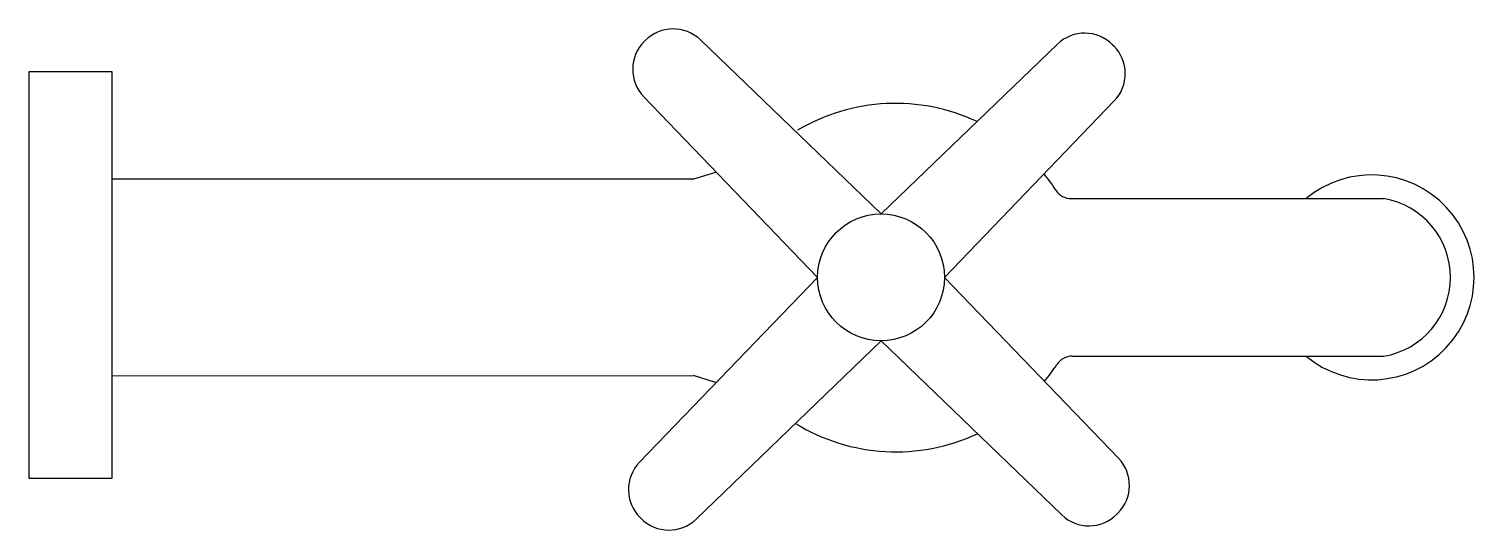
# Model space of a CAD drawing. Header units: millimetres. Extents: x -3042.23 to -3041.988, y 2879.367 to 2879.451.
import ezdxf

# ---------------------------------------------------------------- set-up
doc = ezdxf.new("R2010")
doc.units = ezdxf.units.MM
doc.header["$LTSCALE"] = 10
doc.layers.add('Serviço_Tanques', color=2, linetype='Continuous')

msp = doc.modelspace()

# ---------------------------------------------------------------- linework, layer by layer
at = {"layer": 'Serviço_Tanques', "color": 1}
for p, q in [((-3042.126754526472, 2879.449242719471), (-3042.126579965925, 2879.44941712743)), ((-3042.087067636824, 2879.420358136952), (-3042.117334970808, 2879.449504560291)), ((-3042.087067636824, 2879.420358136952), (-3042.05751136241, 2879.448796705067)), ((-3042.048267587996, 2879.448707593739), (-3042.048089365339, 2879.44852952367)), ((-3042.229864267683, 2879.444188093006), (-3042.229864267683, 2879.376109479725)), ((-3042.215913462019, 2879.444188093006), (-3042.229864267683, 2879.444188093006)), ((-3042.215913462019, 2879.376109479725), (-3042.215913462019, 2879.444188093006)), ((-3042.097695688582, 2879.409729932605), (-3042.126841806746, 2879.439997724354)), ((-3042.076439585066, 2879.409729932605), (-3042.04799964366, 2879.439286512195)), ((-3042.114791635847, 2879.427312482655), (-3042.118501352644, 2879.426190351307)), ((-3042.215913462019, 2879.426229871571), (-3042.118469004011, 2879.426229871571)), ((-3042.055190090945, 2879.42292985326), (-3042.00285132823, 2879.42292985326)), ((-3042.12755042491, 2879.378750623524), (-3042.097695688582, 2879.409729932605)), ((-3042.047293466902, 2879.379462140857), (-3042.076439585066, 2879.409729932605)), ((-3042.11804664073, 2879.369247602283), (-3042.087067636824, 2879.39910172826)), ((-3042.056800302839, 2879.369955457508), (-3042.087067636824, 2879.39910172826)), ((-3042.055048797386, 2879.396530011951), (-3042.00285132823, 2879.396530011951)), ((-3042.215913462019, 2879.393229993641), (-3042.118501352644, 2879.393269513904)), ((-3042.114791635847, 2879.392147382557), (-3042.118501352644, 2879.393269513904)), ((-3042.229864267683, 2879.376109479725), (-3042.215913462019, 2879.376109479725)), ((-3042.12729285655, 2879.369333051502), (-3042.12746436534, 2879.369504102528)), ((-3042.047554697371, 2879.370042737781), (-3042.047380136824, 2879.37021714574))]:
    msp.add_line(p, q, dxfattribs=at)
msp.add_circle((-3042.087067636824, 2879.409729932606), 0.01062812209129334, dxfattribs=at)
for centre, radius, start, end in [((-3042.122087778425, 2879.444575818837), 0.00660000741481781, 134.9997863358214, 223.9187164011429), ((-3042.12191382823, 2879.444750531971), 0.006599990129470826, 46.08129882239212, 135.0001525467582), ((-3042.052934946394, 2879.444040845692), 0.006600004434585571, 44.99984740623364, 133.8959960524753), ((-3042.052756113386, 2879.443862623036), 0.006599972248077393, 316.1043243233346, 44.99999999412283), ((-3042.084648084286, 2879.40678464789), 0.03209818869540204, 64.81122694139817, 120.7214285475524), ((-3042.084648084286, 2879.40678464789), 0.03209818869540204, 33.1244101437912, 39.17313834070708), ((-3042.004864267683, 2879.409729932606), 0.01716606855392456, 230.2604980181835, 129.7395019113064), ((-3042.055190090944, 2879.426005960705), 0.003076107443596558, 213.1244101437051, 269.9999999915298), ((-3042.00503882823, 2879.409729932606), 0.01338001251220703, 279.4098510519444, 80.59023094054143), ((-3042.055048797386, 2879.393453904508), 0.003076107443596558, 89.99999999999999, 147.0256529273865), ((-3042.084557032073, 2879.412597998212), 0.03209818869540204, 320.8214302498341, 327.0256529252778), ((-3042.084557032073, 2879.412597998212), 0.03209818869540204, 238.3286260660639, 295.1571661615245), ((-3042.052046884871, 2879.374884046376), 0.00660000741481781, 315.0001525702668, 43.9187087952513), ((-3042.122797617293, 2879.374171003163), 0.006599979996681214, 136.0591735429913, 224.9999236766741), ((-3042.122626108503, 2879.373999952138), 0.006599996089935303, 224.9999236766741, 313.940658551568), ((-3042.052221445418, 2879.374709333241), 0.006600025296211243, 226.0812987988885, 315.0001525702668)]:
    msp.add_arc(centre, radius, start, end, dxfattribs=at)

doc.saveas('drawing.dxf')
